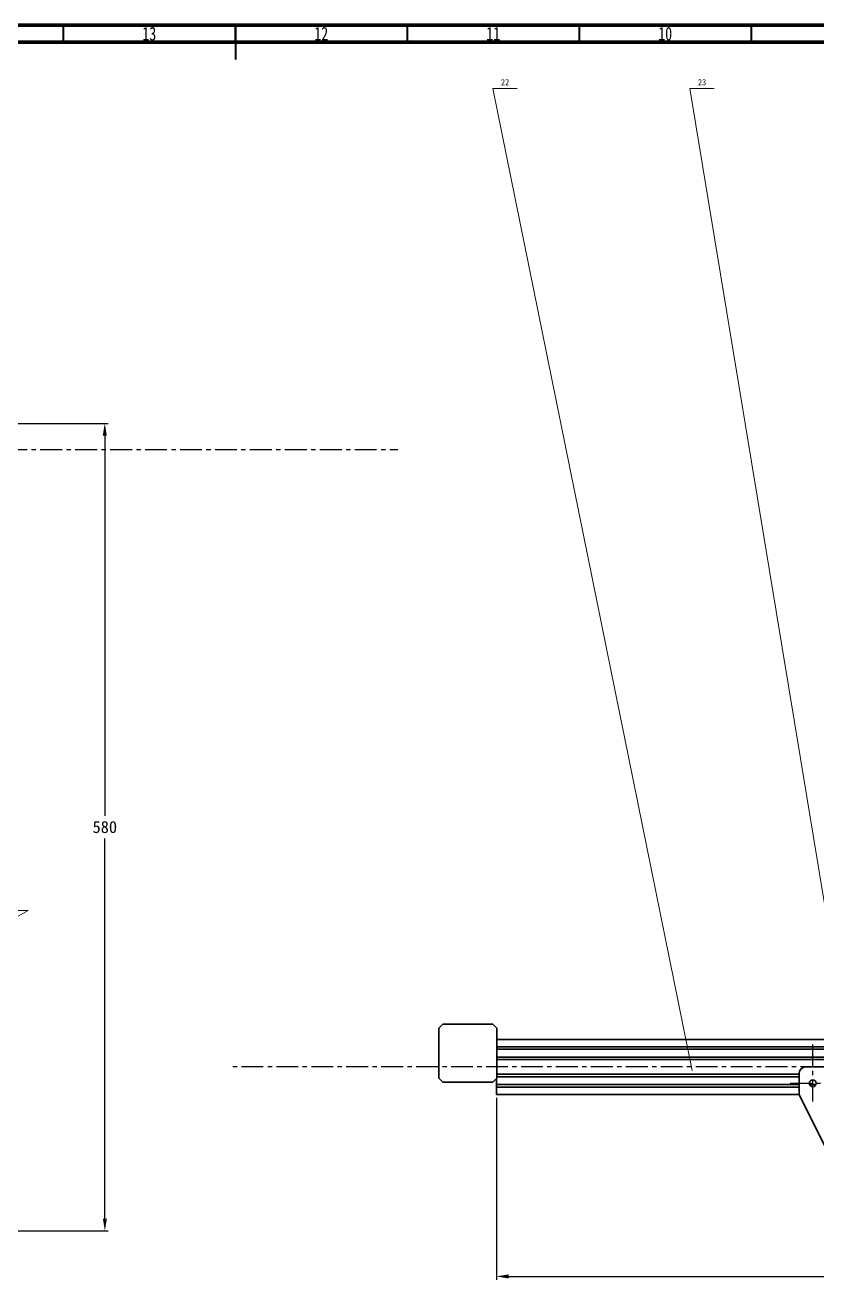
# Model space of a CAD drawing. Header units: millimetres. Extents: x 15 to 1184, y 5 to 836.
# Drawn here: x 538.3 to 768.5, y 471.1 to 836 of the extents above; entities that cross this region are included whole.
import ezdxf

# ---------------------------------------------------------------- set-up
doc = ezdxf.new("R2010")
doc.units = ezdxf.units.MM
doc.header["$PDSIZE"] = -1
doc.linetypes.add('CENTER', pattern=[10.16, 6.35, -1.27, 1.27, -1.27])
doc.layers.get('0').update_dxf_attribs({"lineweight": 30})
doc.layers.add('AM_5', color=3, linetype='Continuous', lineweight=20)
doc.layers.add('中心线', color=7, linetype='CENTER')
doc.styles.add('SLDTEXTSTYLE0', font='TXT', dxfattribs={"width": 0.75})
doc.dimstyles.new('ISO-25', dxfattribs={"dimtxt": 2.5, "dimasz": 2.5, "dimexe": 1.25, "dimexo": 0.625, "dimtad": 1, "dimtxsty": 'Standard', "dimcen": 2.5, "dimadec": 0, "dimazin": 0, "dimtfac": 1, "dimtmove": 0, "dimatfit": 3, "dimfxl": 1, "dimarcsym": 0})

# ---------------------------------------------------------------- blocks, each defined once
blk = doc.blocks.new('*D23')
at = {"layer": 'Defpoints', "color": 0, "lineweight": -2, "transparency": 16777216}
for p, q in [((478.36, 720.16), (562.48, 720.17)), ((561.48, 716.62), (561.49, 606.03)), ((561.51, 488.89), (561.49, 599.48)), ((478.4, 485.32), (562.51, 485.33))]:
    blk.add_line(p, q, dxfattribs=at)
at = {"layer": 'Defpoints', "color": 0, "transparency": 16777216}
for p in [(477.36, 720.16), (477.4, 485.32), (561.51, 485.33)]:
    blk.add_point(p, dxfattribs=at)
for points in [[(562.07, 716.62), (560.88, 716.62), (561.48, 720.17)], [(562.1, 488.89), (560.92, 488.89), (561.51, 485.33)]]:
    blk.add_solid(points, dxfattribs=at)
at = {"layer": 'Defpoints', "color": 0, "transparency": 16777216, "insert": (561.49, 602.75), "char_height": 3.5, "attachment_point": 5}
blk.add_mtext('580', dxfattribs=at)
blk = doc.blocks.new('*D26')
at = {"layer": 'Defpoints', "color": 0, "lineweight": -2, "transparency": 16777216}
for p, q in [((675.33, 524), (675.33, 471.06)), ((1101.95, 524), (1101.95, 471.06)), ((678.89, 472.06), (1098.4, 472.06))]:
    blk.add_line(p, q, dxfattribs=at)
at = {"layer": 'Defpoints', "color": 0, "transparency": 16777216}
for p in [(675.33, 525), (1101.95, 525), (1101.95, 472.06)]:
    blk.add_point(p, dxfattribs=at)
for points in [[(678.89, 472.65), (678.89, 471.46), (675.33, 472.06)], [(1098.4, 472.65), (1098.4, 471.46), (1101.95, 472.06)]]:
    blk.add_solid(points, dxfattribs=at)
at = {"layer": 'Defpoints', "color": 0, "transparency": 16777216, "insert": (888.64, 475.33), "char_height": 3.5, "attachment_point": 5}
blk.add_mtext('3000', dxfattribs=at)

msp = doc.modelspace()

# ---------------------------------------------------------------- linework, layer by layer
at = {"color": 7, "linetype": 'Continuous', "lineweight": 70}
for p, q in [((15, 836), (1184, 836)), ((20, 831), (1179, 831))]:
    msp.add_line(p, q, dxfattribs=at)
at = {"color": 7, "linetype": 'Continuous', "lineweight": 35}
for p, q in [((549.5, 831), (549.5, 836)), ((599.5, 836), (599.5, 826)), ((599.5, 831), (599.5, 836)), ((649.5, 831), (649.5, 836)), ((699.5, 831), (699.5, 836)), ((749.5, 831), (749.5, 836))]:
    msp.add_line(p, q, dxfattribs=at)
at = {"color": 7, "linetype": 'Continuous', "lineweight": 30}
for p, q in [((658.5715, 544.2648), (659.7715, 545.4648)), ((658.5715, 529.7448), (658.5715, 544.2648)), ((659.7715, 545.4648), (674.2915, 545.4648)), ((674.2915, 545.4648), (675.4915, 544.2648)), ((675.4915, 544.2648), (675.4915, 529.7448)), ((855.1018, 541.0048), (675.4915, 541.0048)), ((855.1018, 538.8608), (675.4915, 538.8608)), ((854.0558, 538.1408), (675.4915, 538.1408)), ((854.0558, 535.8688), (675.4915, 535.8688)), ((855.1018, 535.1488), (675.4915, 535.1488)), ((785.3315, 533.0048), (765.3315, 533.0048)), ((659.7715, 528.5448), (658.5715, 529.7448)), ((675.4915, 529.7448), (674.2915, 528.5448)), ((675.3315, 529.5848), (675.3315, 527.8688)), ((763.3315, 530.8608), (675.4915, 530.8608)), ((763.3315, 530.1408), (675.4915, 530.1408)), ((763.3315, 531.0048), (763.3315, 525.477)), ((674.2915, 528.5448), (659.7715, 528.5448)), ((763.3315, 527.8688), (675.3315, 527.8688)), ((675.3315, 527.8688), (675.3315, 527.1488)), ((763.3315, 527.1488), (675.3315, 527.1488)), ((675.3315, 527.1488), (675.3315, 525.6048)), ((675.3315, 525.6048), (675.3315, 525.0048)), ((768.2597, 527.8688), (766.4033, 527.8688)), ((763.388, 525.0048), (675.3315, 525.0048)), ((763.5427, 524.5825), (770.7787, 510.1104))]:
    msp.add_line(p, q, dxfattribs=at)
msp.add_circle((767.3315, 528.2409), 1, dxfattribs=at)
for centre, start, end in [((765.3315, 531.0048), 90, 180), ((765.3315, 525.477), 180, 206.565051)]:
    msp.add_arc(centre, 2, start, end, dxfattribs=at)
at = {"layer": 'AM_5'}
for points in [[(681.409, 817.5324), (674.2915, 817.5324)], [(674.2915, 817.5324), (732.2272, 531.938)], [(738.6933, 817.5324), (731.5759, 817.5324)], [(731.5759, 817.5324), (779.9552, 524.7027)], [(539.2382, 578.5376), (476.9375, 543.2195)], [(531.4599, 578.5376), (539.2382, 578.5376)]]:
    msp.add_lwpolyline(points, dxfattribs=at)
at = {"layer": '中心线'}
for p, q in [((24.5792, 712.561), (646.7128, 712.561)), ((767.3315, 522.9816), (767.3315, 539.8556)), ((1125.7297, 533.0048), (598.0125, 533.0048)), ((760.722, 528.2409), (784.4563, 528.2409))]:
    msp.add_line(p, q, dxfattribs=at)

# ---------------------------------------------------------------- texts
at = {"color": 7, "linetype": 'Continuous', "lineweight": 0, "char_height": 3.96875, "attachment_point": 2, "style": 'SLDTEXTSTYLE0'}
for s, insert in [('13', (574.4201, 835.4889)), ('12', (624.4201, 835.4889)), ('11', (674.4201, 835.4889)), ('10', (724.4201, 835.4889))]:
    msp.add_mtext(s, dxfattribs=dict(at, insert=insert))
at = {"layer": 'AM_5', "color": 2, "char_height": 1.75, "width": 2.916667, "attachment_point": 1}
for s, insert in [('22', (676.69, 820.261)), ('23', (733.9743, 820.261))]:
    msp.add_mtext(s, dxfattribs=dict(at, insert=insert))

# ---------------------------------------------------------------- dimensions: what is measured, and where the dimension line sits
at = {"layer": 'Defpoints'}
dim = msp.add_aligned_dim(p1=(477.3625, 720.161), p2=(477.3965, 485.321), distance=84.1142, text='580', dimstyle='ISO-25', override={"dimtxt": 3.5, "dimasz": 3.556, "dimexe": 1, "dimexo": 1, "dimgap": 1.524, "dimtih": 1, "dimtoh": 1, "dimlfac": 10, "dimzin": 0, "dimadec": 2, "dimtzin": 0}, dxfattribs=at)
dim.commit()
dim.dimension.update_dxf_attribs({"geometry": '*D23', "text_midpoint": (561.4937, 602.7532)})
dim = msp.add_linear_dim(base=(1101.9526, 472.0554), p1=(675.3315, 525.0048), p2=(1101.9526, 525.0048), text='3000', dimstyle='ISO-25', override={"dimtxt": 3.5, "dimasz": 3.556, "dimexe": 1, "dimexo": 1, "dimgap": 1.524, "dimtih": 1, "dimtoh": 1, "dimlfac": 10, "dimzin": 0, "dimadec": 2, "dimtzin": 0}, dxfattribs=at)
dim.commit()
dim.dimension.update_dxf_attribs({"geometry": '*D26', "text_midpoint": (888.6421, 475.3294)})

doc.saveas('drawing.dxf')
